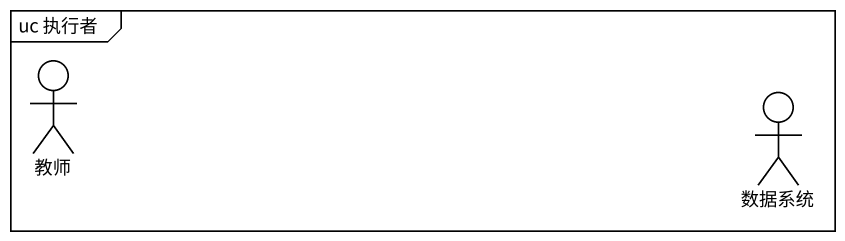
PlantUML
@startuml
mainframe uc 执行者
actor 教师
actor 数据系统
@enduml
